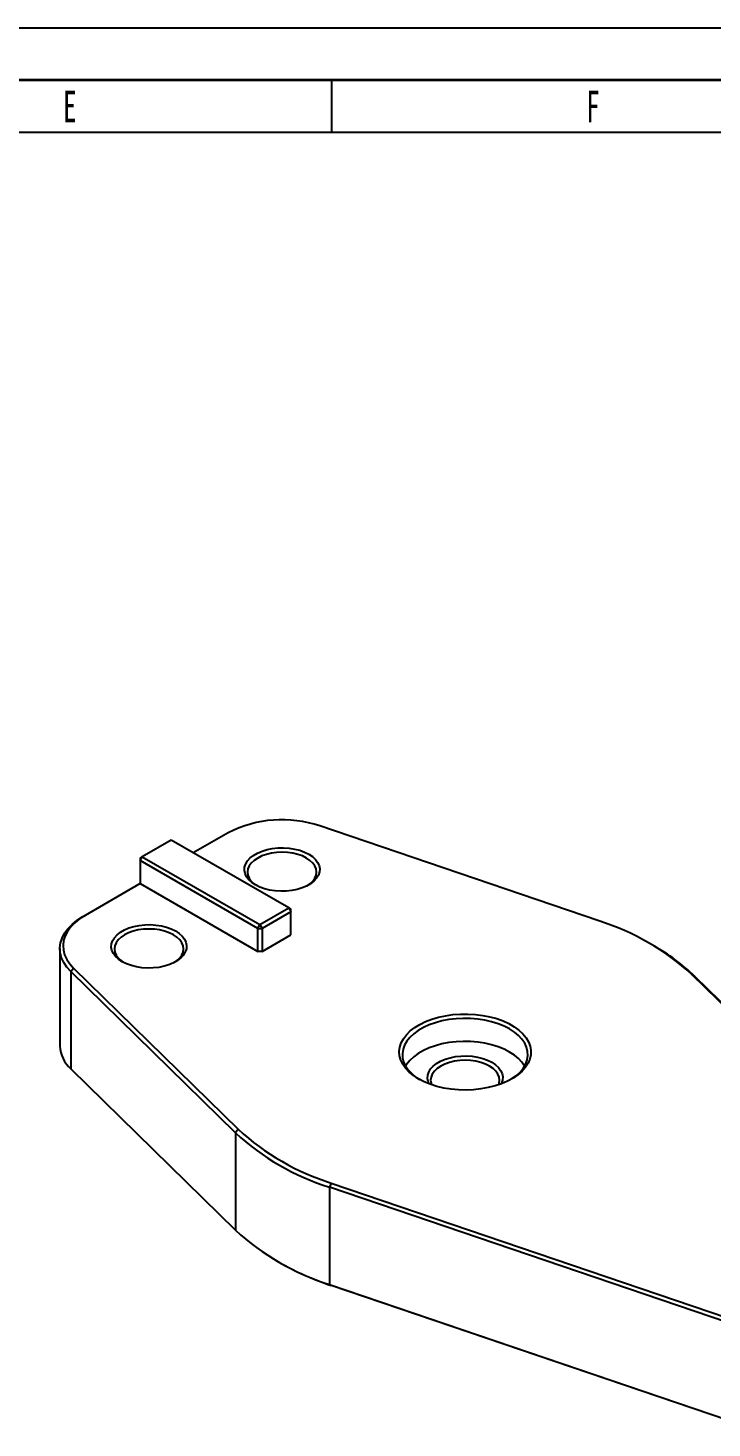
# Model space of a CAD drawing. Header units: millimetres. Extents: x 0 to 420, y 1 to 298.
# Drawn here: x 231 to 296.4, y 164.1 to 298 of the extents above; entities that cross this region are included whole.
import ezdxf

# ---------------------------------------------------------------- set-up
doc = ezdxf.new("R2010")
doc.units = ezdxf.units.MM
doc.layers.add('SLD-0', color=179, linetype='Continuous')
doc.layers.add('가는실선', color=7, linetype='Continuous')
doc.layers.add('도면층1', color=4, linetype='Continuous', lineweight=35)
doc.layers.add('도면층2', color=3, linetype='Continuous', lineweight=25)
doc.styles.add('SLDTEXTSTYLE5', font='TXT', dxfattribs={"width": 0.638186})

msp = doc.modelspace()

# ---------------------------------------------------------------- linework, layer by layer
at = {"layer": 'SLD-0', "color": 7}
msp.add_line((420, 298), (0, 298), dxfattribs=at)
at = {"layer": '가는실선', "linetype": 'Continuous', "lineweight": 25}
for p, q in [((250.1443, 221.0466), (246.7983, 219.115)), ((285.5826, 212.6039), (258.8922, 221.6881)), ((244.6766, 220.3398), (241.9189, 218.7478)), ((255.9196, 213.8494), (244.6766, 220.3398)), ((241.7068, 218.3804), (241.9189, 218.7478)), ((241.7068, 218.6253), (241.9189, 218.7478)), ((241.7068, 218.6253), (241.7068, 218.3804)), ((252.9498, 211.89), (241.7068, 218.3804)), ((241.7068, 218.3804), (241.7068, 216.1757)), ((241.9189, 218.7478), (253.1619, 212.2574)), ((241.7068, 216.1757), (236.4512, 213.1418)), ((241.7068, 216.1757), (252.9498, 209.6853)), ((236.2391, 213.0193), (236.4512, 213.1418)), ((253.1619, 212.2574), (255.9196, 213.8494)), ((256.1318, 213.482), (253.374, 211.89)), ((255.9196, 213.8494), (256.1318, 213.482)), ((255.9196, 213.8494), (256.1318, 213.7269)), ((256.1318, 213.482), (256.1318, 213.7269)), ((256.1318, 211.2773), (256.1318, 213.482)), ((252.9498, 211.89), (253.1619, 212.2574)), ((252.9498, 211.89), (253.374, 211.89)), ((252.9498, 209.6853), (252.9498, 211.89)), ((253.1619, 212.2574), (253.374, 211.89)), ((253.374, 211.89), (253.374, 209.6853)), ((253.374, 209.6853), (256.1318, 211.2773)), ((290.8183, 210.2346), (290.6061, 210.3572)), ((234.0424, 209.9578), (234.0424, 200.6492)), ((253.374, 209.6853), (252.9498, 209.6853)), ((235.0817, 207.7588), (235.3401, 208.0917)), ((250.8177, 192.3508), (235.0817, 207.7588)), ((235.0817, 207.7588), (235.0817, 198.4503)), ((235.3401, 208.0917), (251.0761, 192.6837)), ((318.0961, 184.3484), (294.4922, 207.4605)), ((294.4922, 207.4605), (294.7506, 207.3035)), ((294.7506, 207.3035), (318.3546, 184.1914)), ((235.0817, 198.4503), (250.8177, 183.0422)), ((251.0761, 192.6837), (250.8177, 192.3508)), ((250.8177, 192.3508), (250.8177, 183.0422)), ((259.9856, 187.5403), (259.8333, 187.1462)), ((259.9856, 187.5403), (300.0213, 173.914)), ((299.8689, 173.5199), (259.8333, 187.1462)), ((259.8333, 187.1462), (259.8333, 177.8376)), ((254.75, 180.1111), (254.9621, 179.9885)), ((259.8333, 177.8376), (299.8689, 164.2113)), ((259.9856, 177.7418), (259.8333, 177.8376)), ((300.0213, 164.1155), (259.9856, 177.7418))]:
    msp.add_line(p, q, dxfattribs=at)
at = {"layer": '가는실선', "linetype": 'Continuous', "lineweight": 25, "flags": 128}
for points in [[(252.7377, 216.0533), (252.3867, 216.2887), (252.1004, 216.5517), (251.8853, 216.8364), (251.746, 217.1365), (251.6858, 217.4451), (251.7059, 217.7555), (251.8059, 218.0607), (251.9836, 218.3539), (252.235, 218.6285), (252.5545, 218.8784), (252.935, 219.0981), (253.3679, 219.2825), (253.8436, 219.4277), (254.3515, 219.5302), (254.8802, 219.588), (255.4178, 219.5996), (255.9525, 219.5648), (256.4722, 219.4844), (256.9654, 219.3602), (257.421, 219.195), (257.8288, 218.9924), (258.1798, 218.7569), (258.4661, 218.4939), (258.6812, 218.2092), (258.8205, 217.9092), (258.8807, 217.6005), (258.8606, 217.2901), (258.7606, 216.9849), (258.5829, 216.6917), (258.3314, 216.4171), (258.0119, 216.1672), (257.6315, 215.9476), (257.1986, 215.7631), (256.7228, 215.618), (256.215, 215.5154), (255.6863, 215.4577), (255.1486, 215.446), (254.614, 215.4808), (254.0942, 215.5612), (253.6011, 215.6854), (253.1455, 215.8507), (252.7377, 216.0533)], [(257.7185, 215.9923), (257.953, 216.1581), (258.2236, 216.413), (258.4217, 216.6892), (258.5426, 216.9798), (258.5832, 217.2779), (258.5426, 217.5759), (258.4217, 217.8665), (258.2236, 218.1427), (257.953, 218.3976), (257.6167, 218.6249), (257.2229, 218.8191), (256.7814, 218.9753), (256.303, 219.0897), (255.7995, 219.1595), (255.2832, 219.1829), (254.767, 219.1595), (254.2635, 219.0897), (253.7851, 218.9753), (253.3435, 218.8191), (252.9498, 218.6249), (252.6135, 218.3976), (252.3429, 218.1427), (252.1447, 217.8665), (252.0239, 217.5759), (251.9832, 217.2779), (252.0239, 216.9798), (252.1447, 216.6892), (252.3429, 216.413), (252.6135, 216.1581), (252.8479, 215.9923)], [(235.0817, 207.7588), (234.7031, 208.1809), (234.4069, 208.6245), (234.1967, 209.0841), (234.0751, 209.5542), (234.0434, 210.0292), (234.1022, 210.5033), (234.2506, 210.9709), (234.487, 211.4262), (234.8083, 211.8639), (235.2109, 212.2785), (235.6897, 212.6652), (236.2391, 213.0193)], [(236.4512, 213.1418), (235.9238, 212.8019), (235.4641, 212.4307), (235.0777, 212.0326), (234.7692, 211.6124), (234.5423, 211.1753), (234.3998, 210.7264), (234.3434, 210.2713), (234.3738, 209.8153), (234.4905, 209.364), (234.6923, 208.9228), (234.9766, 208.497), (235.3401, 208.0917)], [(240.0097, 208.7056), (239.6588, 208.941), (239.3725, 209.2041), (239.1573, 209.4887), (239.0181, 209.7888), (238.9578, 210.0974), (238.978, 210.4078), (239.078, 210.713), (239.2557, 211.0062), (239.5071, 211.2808), (239.8266, 211.5308), (240.2071, 211.7504), (240.64, 211.9348), (241.1157, 212.08), (241.6236, 212.1826), (242.1522, 212.2403), (242.6899, 212.2519), (243.2246, 212.2172), (243.7443, 212.1368), (244.2375, 212.0125), (244.6931, 211.8473), (245.1009, 211.6447), (245.4519, 211.4092), (245.7381, 211.1462), (245.9533, 210.8615), (246.0926, 210.5615), (246.1528, 210.2529), (246.1327, 209.9425), (246.0326, 209.6373), (245.8549, 209.3441), (245.6035, 209.0695), (245.284, 208.8195), (244.9035, 208.5999), (244.4706, 208.4155), (243.9949, 208.2703), (243.4871, 208.1677), (242.9584, 208.11), (242.4207, 208.0984), (241.886, 208.1331), (241.3663, 208.2135), (240.8731, 208.3377), (240.4176, 208.503), (240.0097, 208.7056)], [(244.9906, 208.6446), (245.2251, 208.8104), (245.4956, 209.0653), (245.6938, 209.3415), (245.8147, 209.6322), (245.8553, 209.9302), (245.8147, 210.2282), (245.6938, 210.5189), (245.4956, 210.7951), (245.2251, 211.0499), (244.8888, 211.2773), (244.495, 211.4714), (244.0535, 211.6276), (243.5751, 211.742), (243.0715, 211.8118), (242.5553, 211.8352), (242.0391, 211.8118), (241.5356, 211.742), (241.0571, 211.6276), (240.6156, 211.4714), (240.2219, 211.2773), (239.8856, 211.0499), (239.615, 210.7951), (239.4168, 210.5189), (239.2959, 210.2282), (239.2553, 209.9302), (239.2959, 209.6322), (239.4168, 209.3415), (239.615, 209.0653), (239.8856, 208.8104), (240.12, 208.6446)], [(268.3294, 197.5004), (267.8506, 197.8103), (267.4361, 198.1497), (267.0914, 198.5142), (266.8209, 198.899), (266.6281, 199.299), (266.5156, 199.7092), (266.4848, 200.124), (266.5361, 200.5382), (266.6689, 200.9463), (266.8813, 201.3431), (267.1708, 201.7232), (267.5334, 202.0818), (267.9645, 202.4143), (268.4584, 202.7162), (269.0087, 202.9836), (269.6082, 203.2131), (270.2491, 203.4016), (270.9231, 203.5467), (271.6213, 203.6465), (272.3347, 203.6997), (273.0539, 203.7057), (273.7697, 203.6642), (274.4725, 203.576), (275.1534, 203.442), (275.8034, 203.2641), (276.414, 203.0446), (276.9773, 202.7864), (277.486, 202.4928), (277.9333, 202.1676), (278.3135, 201.8151), (278.6216, 201.4399), (278.8537, 201.0468), (279.0066, 200.641), (279.0783, 200.2279), (279.0681, 199.8126), (278.9759, 199.4008), (278.803, 198.9977), (278.5516, 198.6087), (278.225, 198.2387), (277.8275, 197.8926), (277.3643, 197.5749), (276.8413, 197.2898), (276.2655, 197.0409), (275.6443, 196.8316), (274.9858, 196.6645), (274.2985, 196.5418), (273.5916, 196.4652), (272.8741, 196.4356), (272.1554, 196.4533), (271.445, 196.5183), (270.752, 196.6296), (270.0855, 196.7858), (269.4541, 196.9848), (268.8662, 197.224), (268.3294, 197.5004)], [(277.131, 197.4396), (277.2663, 197.5245), (277.699, 197.8404), (278.0653, 198.1832), (278.3602, 198.5483), (278.5797, 198.9307), (278.7208, 199.3251), (278.7816, 199.7264), (278.7613, 200.129), (278.6602, 200.5276), (278.4796, 200.9166), (278.222, 201.291), (277.8908, 201.6455), (277.4906, 201.9755), (277.0268, 202.2764), (276.5055, 202.5441), (275.934, 202.7752), (275.3198, 202.9663), (274.6714, 203.115), (273.9974, 203.2193), (273.3071, 203.2777), (272.6096, 203.2894), (271.9145, 203.2543), (271.2312, 203.1728), (270.5689, 203.0461), (269.9365, 202.8759), (269.3427, 202.6645), (268.7954, 202.4146), (268.302, 202.1298), (267.8692, 201.8138), (267.5029, 201.471), (267.208, 201.106), (266.9886, 200.7236), (266.8475, 200.3291), (266.7867, 199.9279), (266.807, 199.5252), (266.9081, 199.1267), (267.0887, 198.7376), (267.3463, 198.3633), (267.6774, 198.0088), (268.0776, 197.6788), (268.4373, 197.4396)], [(278.4722, 198.7248), (278.222, 199.0863), (277.8908, 199.4408), (277.4906, 199.7708), (277.0268, 200.0717), (276.5055, 200.3395), (275.934, 200.5705), (275.3198, 200.7617), (274.6714, 200.9104), (273.9974, 201.0146), (273.3071, 201.073), (272.6096, 201.0847), (271.9145, 201.0496), (271.2312, 200.9682), (270.5689, 200.8415), (269.9365, 200.6712), (269.3427, 200.4598), (268.7954, 200.21), (268.302, 199.9251), (267.8692, 199.6092), (267.5029, 199.2664), (267.208, 198.9013), (267.0961, 198.7248)], [(269.334, 197.029), (269.2469, 197.2361), (269.1866, 197.5448), (269.2068, 197.8552), (269.3068, 198.1604), (269.4845, 198.4535), (269.7359, 198.7282), (270.0554, 198.9781), (270.4359, 199.1977), (270.8688, 199.3822), (271.3445, 199.5273), (271.8524, 199.6299), (272.3811, 199.6876), (272.9187, 199.6993), (273.4534, 199.6645), (273.9731, 199.5841), (274.4663, 199.4599), (274.9219, 199.2946), (275.3297, 199.092), (275.6807, 198.8566), (275.9669, 198.5936), (276.1821, 198.3089), (276.3214, 198.0088), (276.3816, 197.7002), (276.3615, 197.3898), (276.2615, 197.0846), (276.2342, 197.029)], [(275.9975, 196.9438), (276.0435, 197.0795), (276.0841, 197.3775), (276.0435, 197.6755), (275.9226, 197.9662), (275.7245, 198.2424), (275.4539, 198.4973), (275.1176, 198.7246), (274.7238, 198.9187), (274.2823, 199.0749), (273.8039, 199.1893), (273.3004, 199.2591), (272.7841, 199.2826), (272.2679, 199.2591), (271.7644, 199.1893), (271.286, 199.0749), (270.8444, 198.9187), (270.4507, 198.7246), (270.1144, 198.4973), (269.8438, 198.2424), (269.6456, 197.9662), (269.5248, 197.6755), (269.4841, 197.3775), (269.5248, 197.0795), (269.5708, 196.9438)]]:
    msp.add_lwpolyline(points, dxfattribs=at)
at = {"layer": '가는실선', "linetype": 'Continuous', "lineweight": 25}
for centre, radius, start, end in [((255.2787, 210.9963), 11.2859, 71.32645, 117.060984), ((278.4803, 190.0125), 23.6815, 47.457663, 72.547714), ((281.098, 193.091), 19.7075, 46.151095, 60.447189), ((237.1695, 200.7821), 3.1299, 182.43323, 228.160196), ((266.9077, 209.8116), 23.7439, 227.339728, 252.665649), ((267.088, 210.1317), 23.6815, 227.457663, 252.547714), ((267.0202, 200.6979), 23.9635, 227.457663, 252.547714), ((268.8461, 204.2928), 27.9904, 240.262491, 251.545284)]:
    msp.add_arc(centre, radius, start, end, dxfattribs=at)
at = {"layer": '도면층1', "color": 7}
msp.add_line((415, 293), (5, 293), dxfattribs=at)
at = {"layer": '도면층2', "color": 7}
for p, q in [((260, 293), (260, 288)), ((410, 288), (10, 288))]:
    msp.add_line(p, q, dxfattribs=at)

# ---------------------------------------------------------------- texts
at = {"layer": '도면층2', "color": 7, "char_height": 3, "attachment_point": 2, "style": 'SLDTEXTSTYLE5'}
for s, insert in [('E', (234.986, 291.9922)), ('F', (285.008, 291.9922))]:
    msp.add_mtext(s, dxfattribs=dict(at, insert=insert))

doc.saveas('drawing.dxf')
